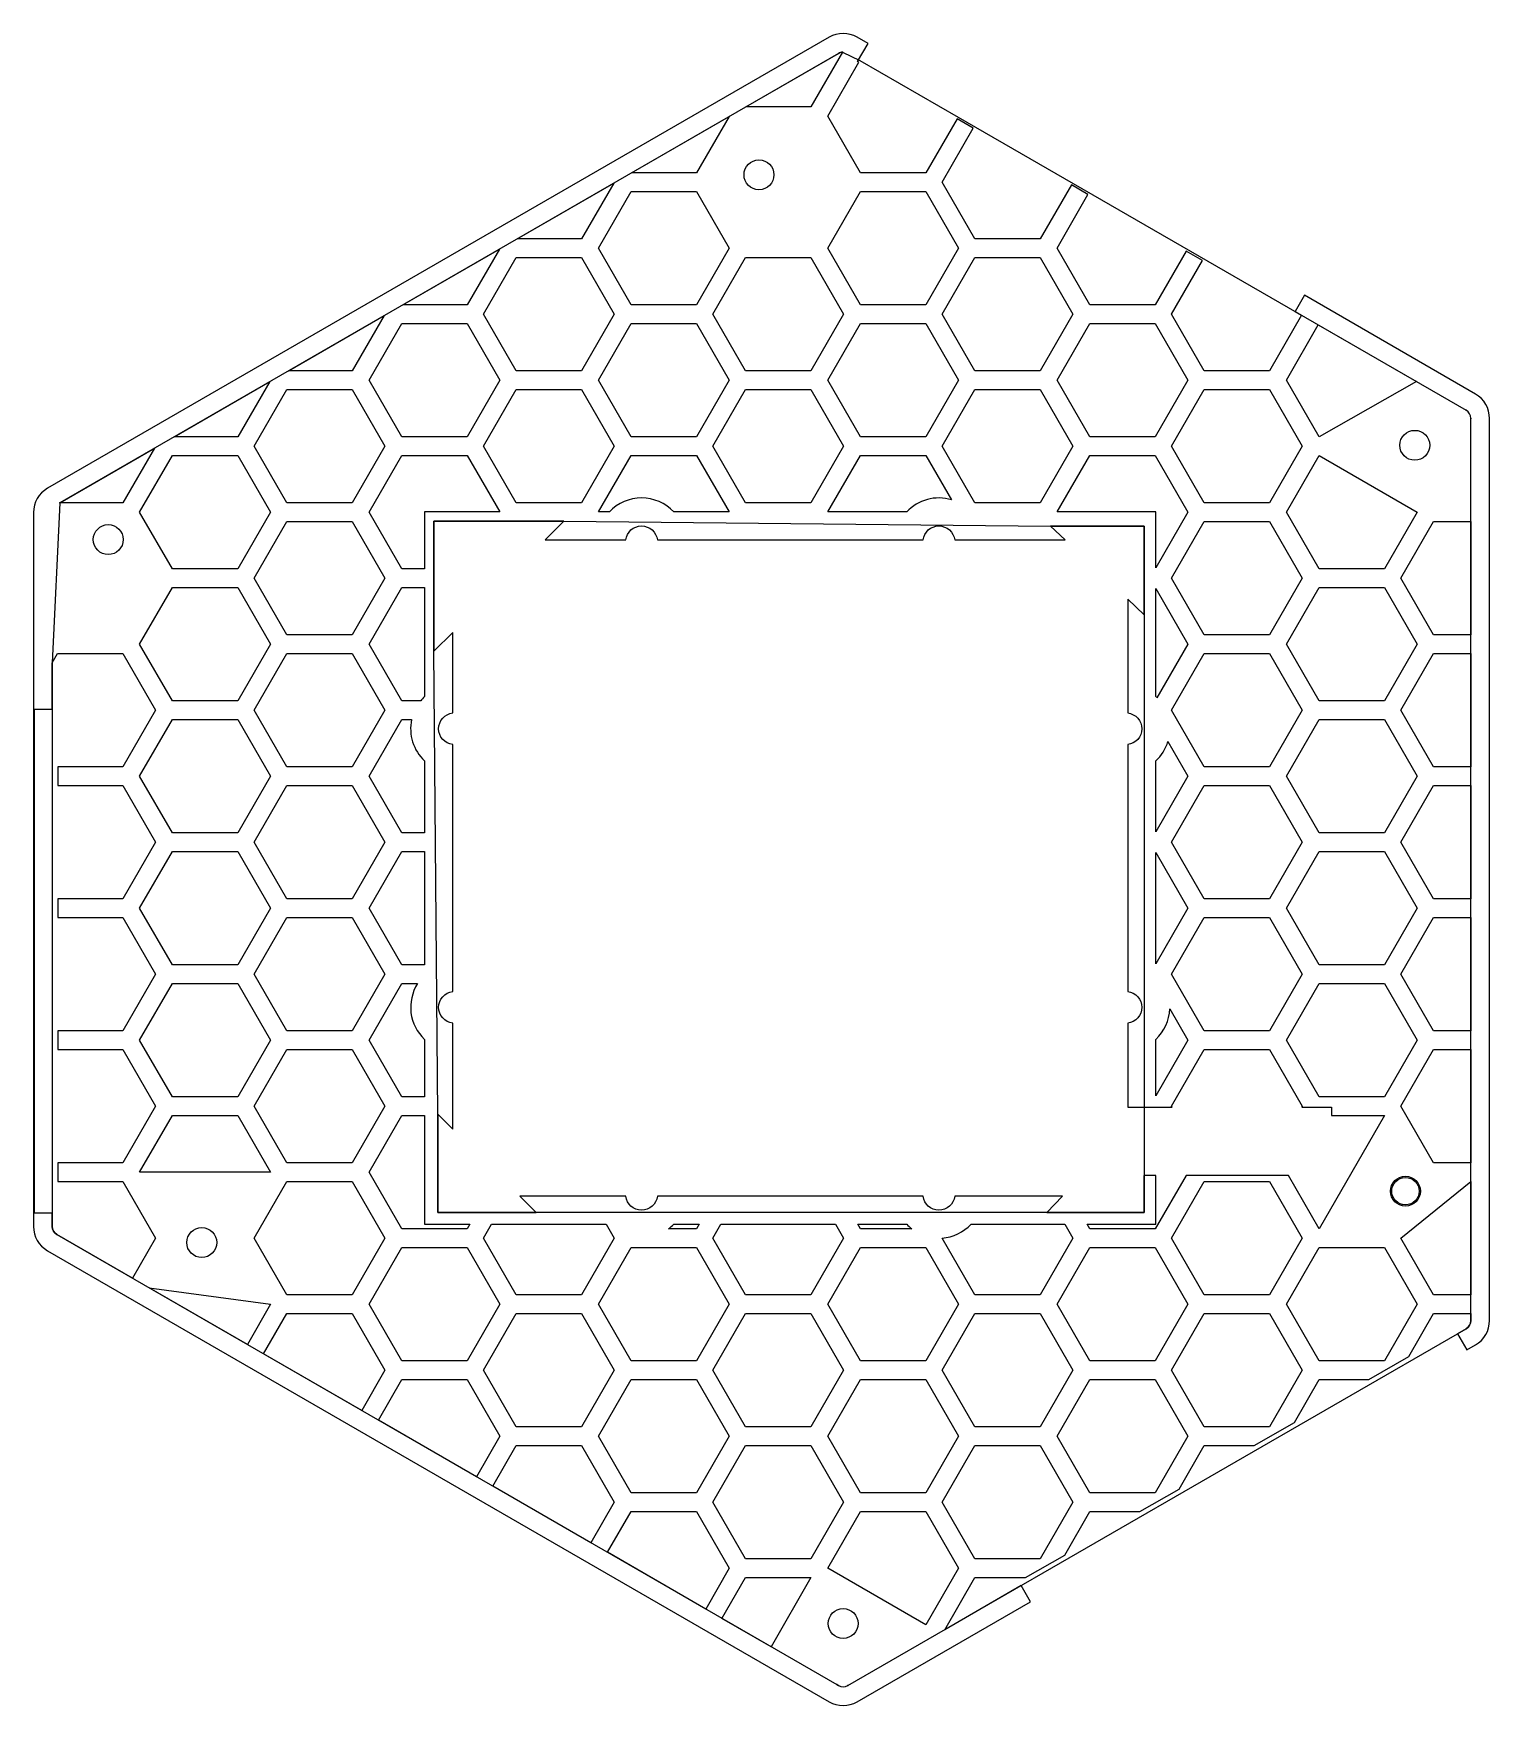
# Model space of a CAD drawing. Header units: millimetres. Extents: x -6 to 150, y -79 to 100.
import ezdxf

# ---------------------------------------------------------------- set-up
doc = ezdxf.new("R2010")
doc.units = ezdxf.units.MM
doc.layers.get('0').update_dxf_attribs({"linetype": 'CONTINUOUS'})

msp = doc.modelspace()

# ---------------------------------------------------------------- linework, layer by layer
for p, q in [((80.32, 97.58), (-2.96, 49.5)), ((80.75, 97.71), (82.62, 96.83)), ((82.62, 96.83), (93.12, 90.77)), ((93.12, 90.77), (147.46, 59.4)), ((147.96, -38), (147.96, 58.53)), ((-2.96, 49.5), (-3.78, 32.39)), ((50.96, 47.52), (37.06, 47.52)), ((37.06, 47.52), (37.06, 33.62)), ((50.96, 47.52), (103, 47)), ((113, 47), (103, 47)), ((113, 37.52), (113, 47)), ((113, 37.52), (113, -22.48)), ((-3.78, 32.39), (-3.22, 33.37)), ((-3.78, 32.39), (-3.78, -27.92)), ((37.47, -15.93), (37.06, 33.62)), ((37.47, -15.93), (37.47, -26.45)), ((113, -26.45), (113, -22.48)), ((37.47, -26.45), (48, -26.45)), ((102.61, -26.45), (48, -26.45)), ((102.61, -26.45), (113, -26.45)), ((-3.28, -28.78), (80.14, -76.95)), ((81.32, -77.05), (147.46, -38.87)), ((80.14, -76.95), (80.32, -77.05))]:
    msp.add_line(p, q)
for points in [[(107.01, 82.48), (105.23, 83.51), (101.9, 77.74), (94.9, 77.74), (91.4, 83.81), (94.73, 89.57), (93, 90.57), (89.67, 84.81), (82.67, 84.81), (79.17, 90.87), (82.5, 96.63), (82.36, 96.71), (83.48, 98.65), (82.32, 99.31, 0.267949), (79.32, 99.31), (-4.28, 51.05, 0.267949), (-5.78, 48.45), (-5.78, -27.92, 0.267949), (-4.28, -30.52), (79.32, -78.78, 0.267949), (82.32, -78.78), (100.87, -68.08), (99.87, -66.35), (91.69, -71.07), (94.9, -65.5), (100.34, -65.5), (104.52, -63.08), (107.2, -58.43), (112.57, -58.43), (116.75, -56.02), (119.43, -51.37), (124.8, -51.37), (129.08, -48.9), (131.73, -44.31), (137.04, -44.31), (141.31, -41.84), (143.96, -37.25), (147.96, -37.25), (147.96, -38, -0.267949), (147.46, -38.87), (146.54, -39.4), (147.54, -41.13), (148.46, -40.6, 0.267949), (149.96, -38), (149.96, 58.53, 0.267949), (148.46, 61.13), (130.16, 71.7), (129.16, 69.96), (129.86, 69.56), (126.43, 63.62), (119.43, 63.62), (115.93, 69.68), (119.25, 75.42), (117.51, 76.42), (114.2, 70.68), (107.2, 70.68), (103.7, 76.74)], [(70.43, 91.87), (80.32, 97.58, -0.112964), (80.75, 97.71), (77.37, 91.87)], [(68.63, 48.52), (62.7, 48.52, 0.435745), (55.82, 48.52), (54.66, 48.52), (58.14, 54.56), (65.14, 54.56)], [(92.41, 49.82, 0.28547), (87.62, 48.52), (79.19, 48.52), (82.67, 54.56), (89.67, 54.56)], [(111.26, -15.18), (116, -15.18), (115.93, -15.06), (119.43, -9), (126.43, -9), (129.93, -15.06), (129.87, -15.18), (133.06, -15.18), (133.06, -16.06), (138.73, -16.06), (131.73, -28.19), (128.44, -22.48), (117.5, -22.48), (114.2, -28.19), (107.2, -28.19), (106.91, -27.68), (114.26, -27.68), (114.26, -22.48), (113, -22.48), (113, -26.45), (102.61, -26.45), (104.27, -24.68), (92.75, -24.68, -0.888523), (89.37, -24.68), (60.95, -24.68, -0.888523), (57.57, -24.68), (46.23, -24.68), (48, -26.45), (37.47, -26.45), (37.47, -15.93), (39.06, -17.52), (39.06, -6.17, -0.888523), (39.06, -2.79), (39.06, 23.63, -0.888523), (39.06, 27.01), (39.06, 35.62), (37.06, 33.62), (37.06, 47.52), (50.96, 47.52), (48.96, 45.52), (57.57, 45.52, -0.888523), (60.95, 45.52), (89.37, 45.52, -0.888523), (92.75, 45.52), (104.56, 45.52), (103, 47), (113, 47), (113, 37.52), (111.26, 39.17), (111.26, 27.01, -0.888523), (111.26, 23.63), (111.26, -2.79, -0.888523), (111.26, -6.17)], [(36.06, 40.43), (36.06, 28.76, 0.032982), (35.64, 28.31), (33.61, 28.31), (30.11, 34.37), (33.61, 40.43)], [(114.39, 28.64, 0.009555), (114.26, 28.76), (114.26, 40.33), (117.7, 34.37)], [(-3.17, 7.12), (-3.17, 5.12), (3.78, 5.12), (7.28, -0.94), (3.78, -7), (-3.17, -7), (-3.17, -9), (3.78, -9), (7.28, -15.06), (3.78, -21.12), (-3.17, -21.12), (-3.17, -23.12), (3.78, -23.12), (7.28, -29.19), (4.82, -33.46), (-3.28, -28.78, -0.267949), (-3.78, -27.92), (-3.78, -26.49), (-5.67, -26.49), (-5.67, 27.41), (-3.78, 27.41), (-3.78, 32.39), (-3.22, 33.37), (3.78, 33.37), (7.28, 27.31), (3.78, 21.25), (-3.17, 21.25), (-3.17, 19.25), (3.78, 19.25), (7.28, 13.19), (3.78, 7.12)], [(34.67, 26.31, 0.264562), (36.06, 21.88), (36.06, 14.19), (33.61, 14.19), (30.11, 20.25), (33.61, 26.31)], [(114.26, 14.29), (114.26, 21.88, 0.132856), (115.56, 23.96), (117.7, 20.25)], [(35.31, -1.94, 0.363285), (36.06, -7.92), (36.06, -14.06), (33.61, -14.06), (30.11, -8), (33.61, -1.94)], [(114.26, -13.96), (114.26, -7.92, 0.199992), (115.76, -4.63), (117.7, -8)], [(65.43, -27.68), (65.14, -28.19), (62.15, -28.19, 0.039739), (62.7, -27.68)], [(82.38, -27.68), (87.62, -27.68, 0.039739), (88.17, -28.19), (82.67, -28.19)], [(91.41, -29.17, 0.188871), (94.5, -27.68), (104.54, -27.68), (105.4, -29.19), (101.9, -35.25), (94.9, -35.25), (91.4, -29.19)]]:
    msp.add_lwpolyline(points, format="xyb", close=True)
for points in [[(58.19, 84.81), (68.62, 90.82), (65.14, 84.81)], [(45.96, 77.74), (56.29, 83.7), (52.84, 77.74)], [(58.14, 82.81), (65.14, 82.81), (68.64, 76.74), (65.14, 70.68), (58.14, 70.68), (54.64, 76.74)], [(82.67, 82.81), (89.67, 82.81), (93.17, 76.74), (89.67, 70.68), (82.67, 70.68), (79.17, 76.74)], [(33.73, 70.68), (44.05, 76.64), (40.61, 70.68)], [(45.84, 75.74), (52.84, 75.74), (56.34, 69.68), (52.84, 63.62), (45.84, 63.62), (42.34, 69.68)], [(70.37, 75.74), (77.37, 75.74), (80.87, 69.68), (77.37, 63.62), (70.37, 63.62), (66.87, 69.68)], [(94.9, 75.74), (101.9, 75.74), (105.4, 69.68), (101.9, 63.62), (94.9, 63.62), (91.4, 69.68)], [(21.5, 63.62), (31.72, 69.52), (28.31, 63.62)], [(33.61, 68.68), (40.61, 68.68), (44.11, 62.62), (40.61, 56.56), (33.61, 56.56), (30.11, 62.62)], [(58.14, 68.68), (65.14, 68.68), (68.64, 62.62), (65.14, 56.56), (58.14, 56.56), (54.64, 62.62)], [(82.67, 68.68), (89.67, 68.68), (93.17, 62.62), (89.67, 56.56), (82.67, 56.56), (79.17, 62.62)], [(107.2, 68.68), (114.2, 68.68), (117.7, 62.62), (114.2, 56.56), (107.2, 56.56), (103.7, 62.62)], [(131.64, 68.53), (142.14, 62.47), (131.73, 56.56), (128.23, 62.62)], [(9.27, 56.56), (19.49, 62.46), (16.08, 56.56)], [(21.31, 61.62), (28.31, 61.62), (31.81, 55.56), (28.31, 49.5), (21.31, 49.5), (17.81, 55.56)], [(45.84, 61.62), (52.84, 61.62), (56.34, 55.56), (52.84, 49.5), (45.84, 49.5), (42.34, 55.56)], [(70.37, 61.62), (77.37, 61.62), (80.87, 55.56), (77.37, 49.5), (70.37, 49.5), (66.87, 55.56)], [(94.9, 61.62), (101.9, 61.62), (105.4, 55.56), (101.9, 49.5), (94.9, 49.5), (91.4, 55.56)], [(119.43, 61.62), (126.43, 61.62), (129.93, 55.56), (126.43, 49.5), (119.43, 49.5), (115.93, 55.56)], [(7.16, 55.34), (3.78, 49.5), (-2.96, 49.5)], [(9.08, 54.56), (16.08, 54.56), (19.58, 48.5), (16.08, 42.43), (9.08, 42.43), (5.58, 48.5)], [(44.1, 48.52), (36.06, 48.52), (36.06, 42.43), (33.61, 42.43), (30.11, 48.5), (33.61, 54.56), (40.61, 54.56)], [(114.26, 42.54), (114.26, 48.52), (103.72, 48.52), (107.2, 54.56), (114.2, 54.56), (117.7, 48.5)], [(131.73, 54.56), (142.23, 48.5), (138.73, 42.43), (131.73, 42.43), (128.23, 48.5)], [(21.31, 47.5), (28.31, 47.5), (31.81, 41.43), (28.31, 35.37), (21.31, 35.37), (17.81, 41.43)], [(119.43, 47.5), (126.43, 47.5), (129.93, 41.43), (126.43, 35.37), (119.43, 35.37), (115.93, 41.43)], [(147.96, 47.5), (147.96, 35.37), (143.96, 35.37), (140.46, 41.43), (143.96, 47.5)], [(9.08, 40.43), (16.08, 40.43), (19.58, 34.37), (16.08, 28.31), (9.08, 28.31), (5.58, 34.37)], [(131.73, 40.43), (138.73, 40.43), (142.23, 34.37), (138.73, 28.31), (131.73, 28.31), (128.23, 34.37)], [(21.31, 33.37), (28.31, 33.37), (31.81, 27.31), (28.31, 21.25), (21.31, 21.25), (17.81, 27.31)], [(119.43, 33.37), (126.43, 33.37), (129.93, 27.31), (126.43, 21.25), (119.43, 21.25), (115.93, 27.31)], [(147.96, 33.37), (147.96, 21.25), (143.96, 21.25), (140.46, 27.31), (143.96, 33.37)], [(9.08, 26.31), (16.08, 26.31), (19.58, 20.25), (16.08, 14.19), (9.08, 14.19), (5.58, 20.25)], [(131.73, 26.31), (138.73, 26.31), (142.23, 20.25), (138.73, 14.19), (131.73, 14.19), (128.23, 20.25)], [(21.31, 19.25), (28.31, 19.25), (31.81, 13.19), (28.31, 7.12), (21.31, 7.12), (17.81, 13.19)], [(119.43, 19.25), (126.43, 19.25), (129.93, 13.19), (126.43, 7.12), (119.43, 7.12), (115.93, 13.19)], [(147.96, 19.25), (147.96, 7.12), (143.96, 7.12), (140.46, 13.19), (143.96, 19.25)], [(9.08, 12.19), (16.08, 12.19), (19.58, 6.12), (16.08, 0.06), (9.08, 0.06), (5.58, 6.12)], [(36.06, 12.19), (36.06, 0.06), (33.61, 0.06), (30.11, 6.12), (33.61, 12.19)], [(114.26, 0.16), (114.26, 12.08), (117.7, 6.12)], [(131.73, 12.19), (138.73, 12.19), (142.23, 6.12), (138.73, 0.06), (131.73, 0.06), (128.23, 6.12)], [(21.31, 5.12), (28.31, 5.12), (31.81, -0.94), (28.31, -7), (21.31, -7), (17.81, -0.94)], [(119.43, 5.12), (126.43, 5.12), (129.93, -0.94), (126.43, -7), (119.43, -7), (115.93, -0.94)], [(147.96, 5.12), (147.96, -7), (143.96, -7), (140.46, -0.94), (143.96, 5.12)], [(9.08, -1.94), (16.08, -1.94), (19.58, -8), (16.08, -14.06), (9.08, -14.06), (5.58, -8)], [(131.73, -1.94), (138.73, -1.94), (142.23, -8), (138.73, -14.06), (131.73, -14.06), (128.23, -8)], [(21.31, -9), (28.31, -9), (31.81, -15.06), (28.31, -21.12), (21.31, -21.12), (17.81, -15.06)], [(147.96, -9), (147.96, -21.12), (143.96, -21.12), (140.46, -15.06), (143.96, -9)], [(9.08, -16.06), (16.08, -16.06), (19.58, -22.12), (5.58, -22.12)], [(36.06, -16.06), (36.06, -27.68), (40.9, -27.68), (40.61, -28.19), (33.61, -28.19), (30.11, -22.12), (33.61, -16.06)], [(21.31, -23.12), (28.31, -23.12), (31.81, -29.19), (28.31, -35.25), (21.31, -35.25), (17.81, -29.19)], [(119.43, -23.12), (126.43, -23.12), (129.93, -29.19), (126.43, -35.25), (119.43, -35.25), (115.93, -29.19)], [(147.96, -23.12), (147.96, -35.25), (143.96, -35.25), (140.46, -29.19)], [(43.21, -27.68), (55.48, -27.68), (56.34, -29.19), (52.84, -35.25), (45.84, -35.25), (42.34, -29.19)], [(67.74, -27.68), (80.01, -27.68), (80.87, -29.19), (77.37, -35.25), (70.37, -35.25), (66.87, -29.19)], [(33.61, -30.19), (40.61, -30.19), (44.11, -36.25), (40.61, -42.31), (33.61, -42.31), (30.11, -36.25)], [(58.14, -30.19), (65.14, -30.19), (68.64, -36.25), (65.14, -42.31), (58.14, -42.31), (54.64, -36.25)], [(82.67, -30.19), (89.67, -30.19), (93.17, -36.25), (89.67, -42.31), (82.67, -42.31), (79.17, -36.25)], [(107.2, -30.19), (114.2, -30.19), (117.7, -36.25), (114.2, -42.31), (107.2, -42.31), (103.7, -36.25)], [(131.73, -30.19), (138.73, -30.19), (142.23, -36.25), (138.73, -42.31), (131.73, -42.31), (128.23, -36.25)], [(17.1, -40.55), (6.6, -34.49), (19.58, -36.25)], [(29.33, -47.61), (18.83, -41.55), (21.31, -37.25), (28.31, -37.25), (31.81, -43.31)], [(45.84, -37.25), (52.84, -37.25), (56.34, -43.31), (52.84, -49.37), (45.84, -49.37), (42.34, -43.31)], [(70.37, -37.25), (77.37, -37.25), (80.87, -43.31), (77.37, -49.37), (70.37, -49.37), (66.87, -43.31)], [(94.9, -37.25), (101.9, -37.25), (105.4, -43.31), (101.9, -49.37), (94.9, -49.37), (91.4, -43.31)], [(119.43, -37.25), (126.43, -37.25), (129.93, -43.31), (126.43, -49.37), (119.43, -49.37), (115.93, -43.31)], [(41.61, -54.7), (31.11, -48.64), (33.61, -44.31), (40.61, -44.31), (44.11, -50.37)], [(58.14, -44.31), (65.14, -44.31), (68.64, -50.37), (65.14, -56.43), (58.14, -56.43), (54.64, -50.37)], [(82.67, -44.31), (89.67, -44.31), (93.17, -50.37), (89.67, -56.43), (82.67, -56.43), (79.17, -50.37)], [(107.2, -44.31), (114.2, -44.31), (117.7, -50.37), (114.2, -56.43), (107.2, -56.43), (103.7, -50.37)], [(53.84, -61.77), (43.34, -55.7), (45.84, -51.37), (52.84, -51.37), (56.34, -57.43)], [(70.37, -51.37), (77.37, -51.37), (80.87, -57.43), (77.37, -63.5), (70.37, -63.5), (66.87, -57.43)], [(94.9, -51.37), (101.9, -51.37), (105.4, -57.43), (101.9, -63.5), (94.9, -63.5), (91.4, -57.43)], [(66.13, -68.86), (55.63, -62.79), (58.14, -58.43), (65.14, -58.43), (68.64, -64.5)], [(82.67, -58.43), (89.67, -58.43), (93.17, -64.5), (89.67, -70.56), (79.17, -64.5)], [(73.11, -72.89), (67.86, -69.86), (70.37, -65.5), (77.37, -65.5)]]:
    msp.add_lwpolyline(points, close=True)
for centre, radius in [((71.82, 84.59), 1.6), ((71.82, 84.59), 1.6), ((141.96, 55.65), 1.6), ((141.96, 55.65), 1.6), ((2.22, 45.56), 1.6), ((2.22, 45.56), 1.6), ((140.96, -24.15), 1.6), ((140.96, -24.15), 1.47), ((12.22, -29.65), 1.6), ((12.22, -29.65), 1.6), ((80.82, -70.41), 1.6), ((80.82, -70.41), 1.6)]:
    msp.add_circle(centre, radius)
for centre, start, end in [((80.82, 96.72), 94.2199, 120), ((146.96, 58.53), 0, 60), ((-2.78, -27.92), 180, 240), ((146.96, -38), -60, 0), ((80.82, -76.19), 240, 300)]:
    msp.add_arc(centre, 1, start, end)
for p in [(80.75, 97.71), (147.46, 59.4), (147.96, 58.53), (-2.96, 49.5), (-3.78, -27.92), (-3.28, -28.78), (147.46, -38.87), (147.96, -38), (80.14, -76.95), (80.32, -77.05), (81.32, -77.05)]:
    msp.add_point(p)

doc.saveas('drawing.dxf')
